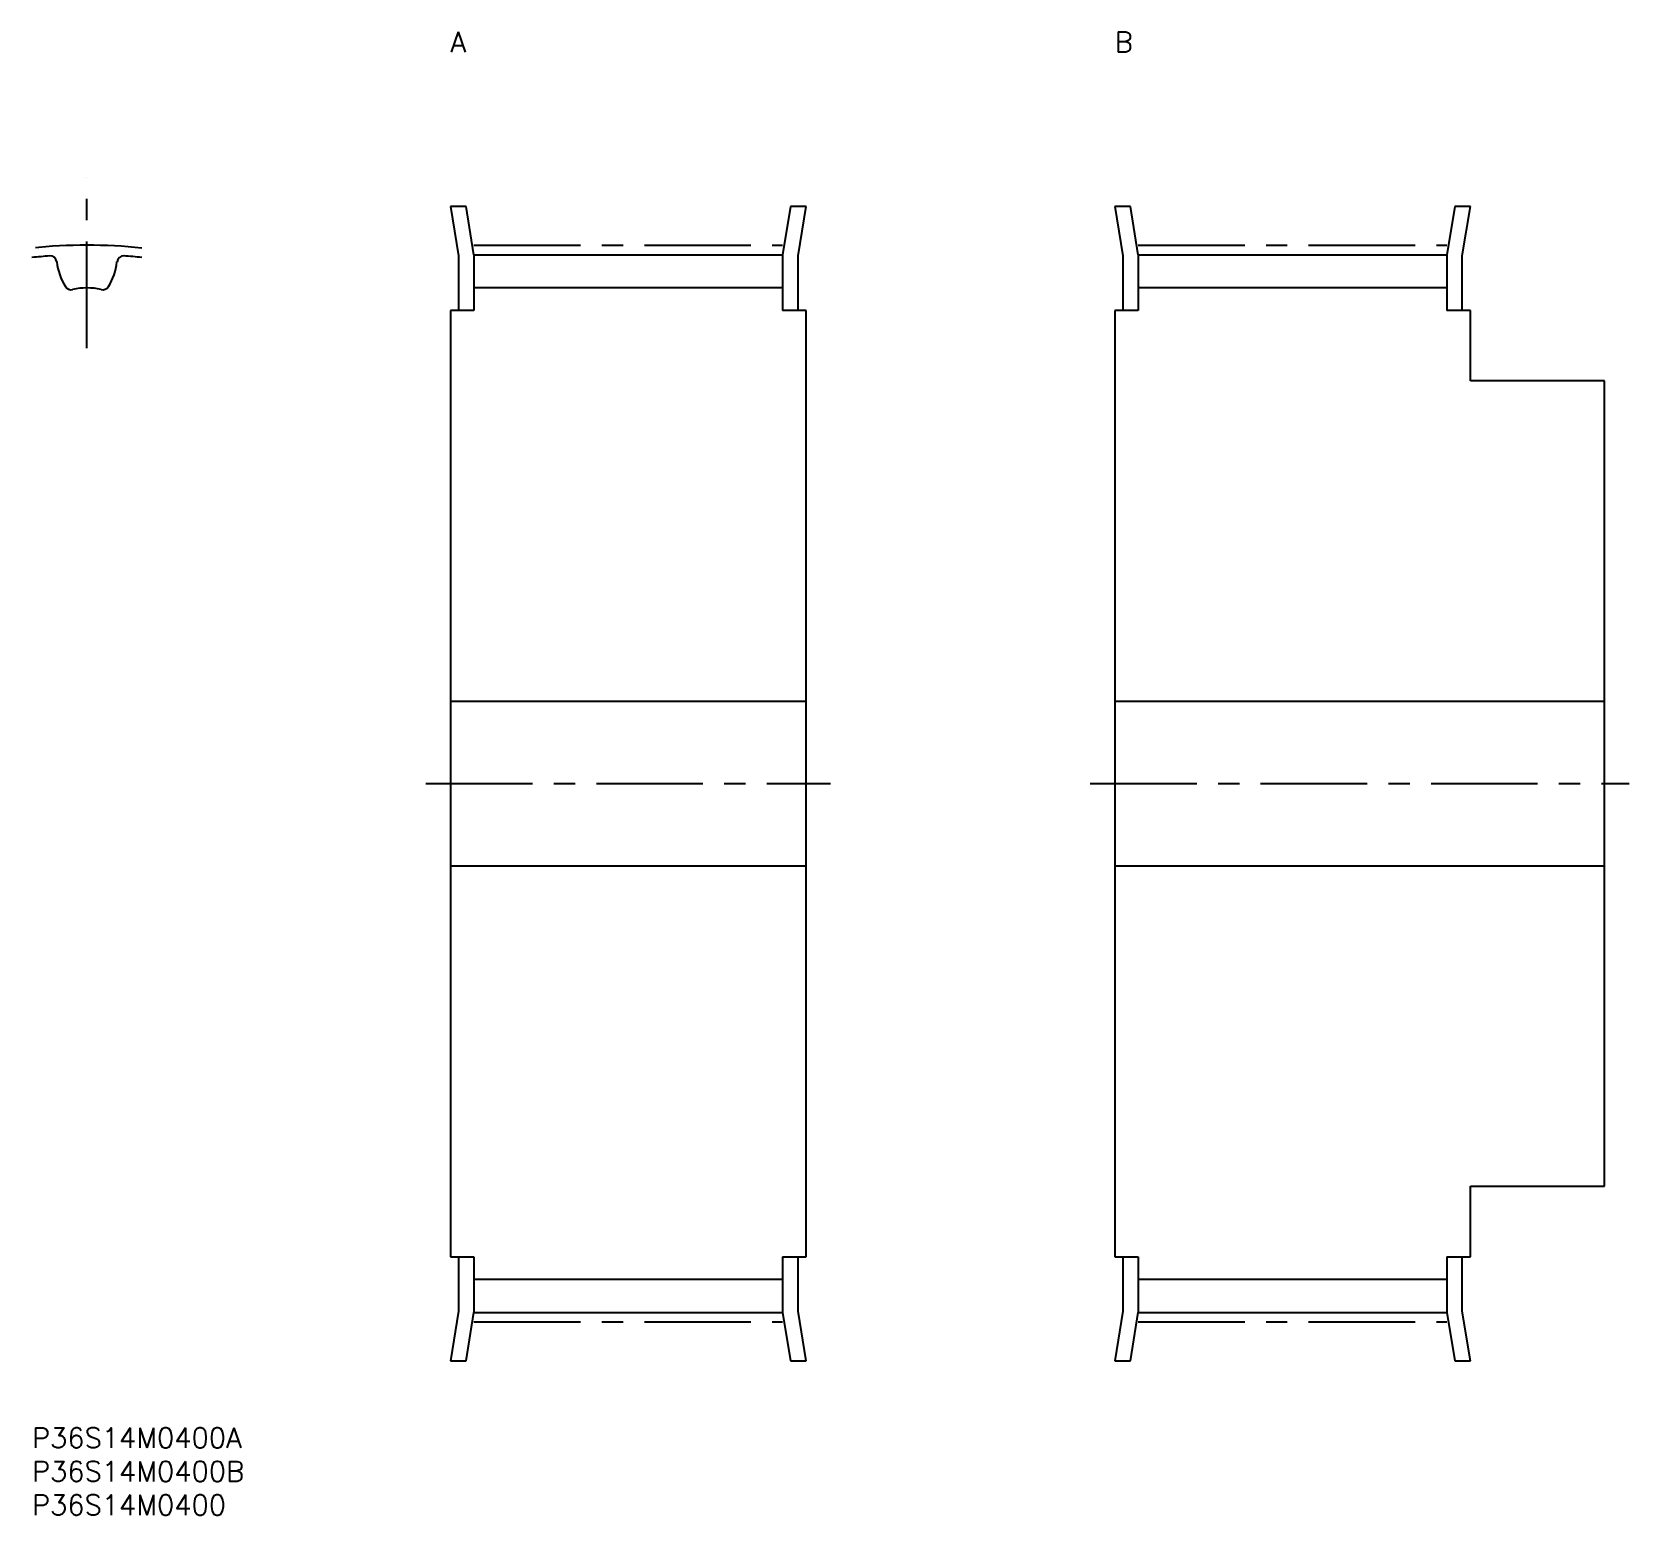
# Model space of a CAD drawing. Extents: x 0 to 238, y -13 to 208.
import ezdxf

# ---------------------------------------------------------------- set-up
doc = ezdxf.new("R2010")
doc.units = 0
doc.header["$LTSCALE"] = 0.5
doc.linetypes.add('CENTER', pattern=[50.8, 31.75, -6.35, 6.35, -6.35])
for name, color, linetype in [('MSM_CENTER', 1, 'CENTER'), ('MSM_CONTINUOUS', 7, 'CONTINUOUS'), ('MSM_PART_NUMBER', 7, 'CONTINUOUS')]:
    doc.layers.add(name, color=color, linetype=linetype)
doc.styles.get("Standard").update_dxf_attribs({"font": 'txt.shx', "height": 3, "bigfont": 'bigfont.shx'})

# ---------------------------------------------------------------- blocks, each defined once
blk = doc.blocks.new('*U31')
at = {"layer": 'MSM_PART_NUMBER'}
blk.add_text('P36S14M0400A', height=3, dxfattribs=at).set_placement((0, -3))
blk = doc.blocks.new('*U32')
at = {"layer": 'MSM_PART_NUMBER'}
blk.add_text('P36S14M0400B', height=3, dxfattribs=at).set_placement((0, -8))
blk = doc.blocks.new('*U33')
at = {"layer": 'MSM_PART_NUMBER'}
blk.add_text('P36S14M0400', height=3, dxfattribs=at).set_placement((0, -13))
blk = doc.blocks.new('*U34')
at = {"layer": 'MSM_PART_NUMBER'}
blk.add_text('A', height=3, dxfattribs=at).set_placement((62.37, 205))
blk = doc.blocks.new('*U35')
at = {"layer": 'MSM_PART_NUMBER'}
blk.add_text('B', height=3, dxfattribs=at).set_placement((161.37, 205))

msp = doc.modelspace()

# ---------------------------------------------------------------- linework, layer by layer
at = {"layer": 'MSM_CENTER'}
for p, q in [((8.19, 160.9), (8.19, 186.3)), ((65.87, 176.21), (111.87, 176.21)), ((164.87, 176.21), (210.87, 176.21)), ((58.72, 96), (119.02, 96)), ((157.72, 96), (238.02, 96)), ((65.87, 15.79), (111.87, 15.79)), ((164.87, 15.79), (210.87, 15.79))]:
    msp.add_line(p, q, dxfattribs=at)
msp.add_arc((8.19, 96), 80.22, 84.1422, 95.8578, dxfattribs=at)
at = {"layer": 'MSM_CONTINUOUS'}
for p, q in [((64.7, 182), (62.37, 182)), ((62.37, 182), (63.57, 174.62)), ((65.87, 174.8), (64.7, 182)), ((113.04, 182), (111.87, 174.8)), ((115.37, 182), (113.04, 182)), ((114.17, 174.62), (115.37, 182)), ((163.7, 182), (161.37, 182)), ((161.37, 182), (162.57, 174.62)), ((164.87, 174.8), (163.7, 182)), ((212.04, 182), (210.87, 174.8)), ((214.37, 182), (212.04, 182)), ((213.17, 174.62), (214.37, 182)), ((63.57, 174.62), (63.57, 166.5)), ((65.87, 174.81), (65.87, 166.5)), ((65.87, 174.81), (111.87, 174.81)), ((111.87, 174.81), (111.87, 166.5)), ((114.17, 166.5), (114.17, 174.62)), ((162.57, 174.62), (162.57, 166.5)), ((164.87, 174.81), (164.87, 166.5)), ((164.87, 174.81), (210.87, 174.81)), ((210.87, 174.81), (210.87, 166.5)), ((213.17, 166.5), (213.17, 174.62)), ((111.87, 169.87), (65.87, 169.87)), ((210.87, 169.87), (164.87, 169.87)), ((62.37, 166.5), (62.37, 25.5)), ((65.87, 166.5), (62.37, 166.5)), ((115.37, 166.5), (111.87, 166.5)), ((115.37, 25.5), (115.37, 166.5)), ((161.37, 166.5), (161.37, 25.5)), ((164.87, 166.5), (161.37, 166.5)), ((214.37, 166.5), (210.87, 166.5)), ((214.37, 156), (214.37, 166.5)), ((234.37, 156), (214.37, 156)), ((234.37, 36), (234.37, 156)), ((115.37, 108.25), (62.37, 108.25)), ((234.37, 108.25), (161.37, 108.25)), ((62.37, 83.75), (115.37, 83.75)), ((161.37, 83.75), (234.37, 83.75)), ((214.37, 25.5), (214.37, 36)), ((214.37, 36), (234.37, 36)), ((62.37, 25.5), (65.87, 25.5)), ((63.57, 25.5), (63.57, 17.38)), ((65.87, 25.5), (65.87, 17.18)), ((111.87, 25.5), (111.87, 17.18)), ((111.87, 25.5), (115.37, 25.5)), ((114.17, 17.38), (114.17, 25.5)), ((161.37, 25.5), (164.87, 25.5)), ((162.57, 25.5), (162.57, 17.38)), ((164.87, 25.5), (164.87, 17.18)), ((210.87, 25.5), (210.87, 17.18)), ((210.87, 25.5), (214.37, 25.5)), ((213.17, 17.38), (213.17, 25.5)), ((65.87, 22.13), (111.87, 22.13)), ((164.87, 22.13), (210.87, 22.13)), ((63.57, 17.38), (62.37, 10)), ((64.7, 10), (65.87, 17.2)), ((65.87, 17.18), (111.87, 17.18)), ((111.87, 17.2), (113.04, 10)), ((115.37, 10), (114.17, 17.38)), ((162.57, 17.38), (161.37, 10)), ((163.7, 10), (164.87, 17.2)), ((164.87, 17.18), (210.87, 17.18)), ((210.87, 17.2), (212.04, 10)), ((214.37, 10), (213.17, 17.38)), ((62.37, 10), (64.7, 10)), ((113.04, 10), (115.37, 10)), ((161.37, 10), (163.7, 10)), ((212.04, 10), (214.37, 10))]:
    msp.add_line(p, q, dxfattribs=at)
for centre, radius, start, end in [((8.19, 96), 78.81, 94.0378, 95.9622), ((2.71, 173.62), 1, 6.7844, 94.0378), ((13.67, 173.62), 1, 85.9622, 173.2156), ((8.19, 96), 78.82, 84.0378, 86.0134), ((12.74, 174.81), 9.1, 186.7844, 211.4746), ((3.64, 174.81), 9.1, 328.5254, 353.2156), ((5.83, 170.59), 1, 211.4746, 283.5027), ((8.19, 160.76), 9.1, 76.4973, 103.5027), ((10.54, 170.59), 1, 256.4973, 328.5254)]:
    msp.add_arc(centre, radius, start, end, dxfattribs=at)

# ---------------------------------------------------------------- block references
for name in ['*U34', '*U35', '*U31', '*U32', '*U33']:
    msp.add_blockref(name, (0, 0), dxfattribs=at)

doc.saveas('drawing.dxf')
